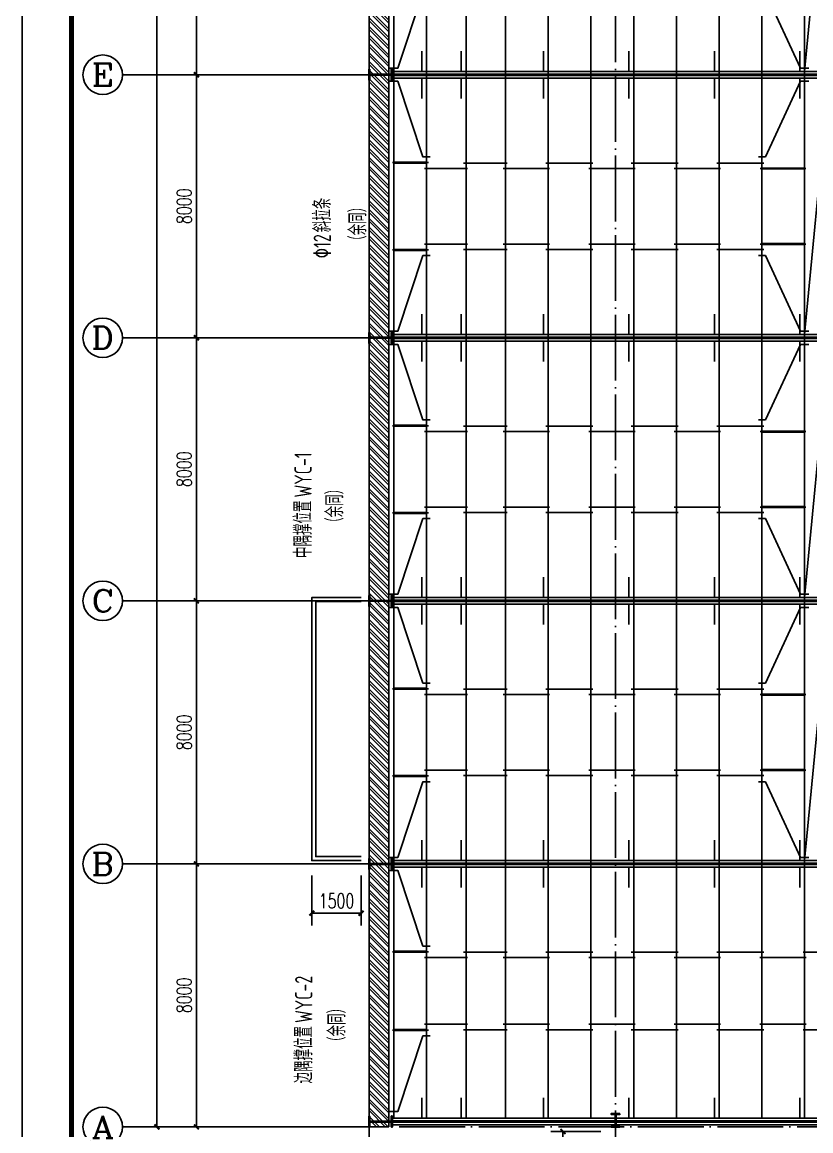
# Model space of a CAD drawing. Extents: x 14475413 to 15955882, y -732572 to -282951.
# Drawn here: x 15292086 to 15316074, y -576550 to -542833 of the extents above; entities that cross this region are included whole.
import ezdxf
from ezdxf.enums import TextEntityAlignment as Align

# ---------------------------------------------------------------- set-up
doc = ezdxf.new("R2010")
doc.units = 0
doc.header["$LTSCALE"] = 1000
doc.header["$MEASUREMENT"] = 0
doc.linetypes.add('DOTE', pattern=[2.4200000000000004, 2, -0.2, 0.02, -0.2])
for name, color, linetype in [('3T_WOOD', 21, 'Continuous'), ('AXIS', 3, 'Continuous'), ('AXIS_TEXT', 7, 'Continuous'), ('DOTE', 1, 'DOTE'), ('PUB_DIM', 3, 'Continuous'), ('S-TEXT', 7, 'Continuous'), ('SURFACE', 6, 'Continuous'), ('TK', 4, 'Continuous'), ('屋面隅撑', 7, 'Continuous'), ('檩条拉条', 253, 'Continuous')]:
    doc.layers.add(name, color=color, linetype=linetype)
doc.layers.add('Pkpm_柱子', color=3, linetype='Continuous', lineweight=35)
doc.styles.add('_TCH_AXIS', font='COMPLEX', dxfattribs={"bigfont": 'GBCBIG'})
doc.styles.add('_TCH_DIM_T3', font='SIMPLEX', dxfattribs={"width": 0.7058823529411765, "bigfont": 'GBCBIG'})
doc.styles.add('COMPLEX', font='COMPLEX')
doc.styles.add('TSSD_REIN', font='tssdeng.shx', dxfattribs={"width": 0.7, "bigfont": 'tssdchn.shx'})
doc.dimstyles.new('_TCH_ARCH&&150', dxfattribs={"dimtxt": 446.25, "dimasz": 150, "dimexe": 375, "dimexo": 450, "dimgap": 150, "dimtad": 1, "dimdec": 0, "dimzin": 0, "dimdsep": 46, "dimtxsty": '_TCH_DIM_T3', "dimblk": 'ARCHTICK', "dimcen": 0.09, "dimclrt": 7, "dimazin": 2, "dimtfac": 1, "dimtdec": 0, "dimtix": 1, "dimtmove": 2, "dimatfit": 3, "dimfxl": 0, "dimtolj": 1, "dimtzin": 0, "dimarcsym": 0})

# ---------------------------------------------------------------- blocks, each defined once
blk = doc.blocks.new('GeYuanFrame_71740722', base_point=(20.08568540801701, 4.526152566438171))
at = {"layer": 'TK'}
blk.add_lwpolyline([(20.08568540801701, 4.526152566438171), (20.08568540801701, 598.5261525664382), (1071.085685408017, 598.5261525664382), (1071.085685408017, 4.526152566438171)], close=True, dxfattribs=at)
at = {"layer": 'TK', "const_width": 1}
blk.add_lwpolyline([(45.08568540801701, 588.5261525664382), (1061.085685408017, 588.5261525664382), (1061.085685408017, 14.52615256643817), (45.08568540801701, 14.52615256643817)], close=True, dxfattribs=at)
blk = doc.blocks.new('q23421321as321q321')
at = {"layer": 'Pkpm_柱子'}
for points in [[(15272619.76335941, -584101.598326561), (15272631.76335941, -584101.598326561), (15272631.76335941, -584261.598326561), (15273307.76335941, -584261.598326561), (15273307.76335941, -584101.598326561), (15273319.76335941, -584101.598326561), (15273319.76335941, -584431.598326561), (15273307.76335941, -584431.598326561), (15273307.76335941, -584271.598326561), (15272631.76335941, -584271.598326561), (15272631.76335941, -584431.598326561), (15272619.76335941, -584431.598326561)], [(15280244.76335941, -584031.598326561), (15280244.76335941, -584043.598326561), (15280124.76335941, -584043.598326561), (15280124.76335941, -584419.598326561), (15280244.76335941, -584419.598326561), (15280244.76335941, -584431.598326561), (15279994.76335941, -584431.598326561), (15279994.76335941, -584419.598326561), (15280114.76335941, -584419.598326561), (15280114.76335941, -584043.598326561), (15279994.76335941, -584043.598326561), (15279994.76335941, -584031.598326561)]]:
    blk.add_hatch(color=256, dxfattribs=at).paths.add_polyline_path(points)
for points in [[(15272619.76335941, -584101.598326561), (15272631.76335941, -584101.598326561), (15272631.76335941, -584261.598326561), (15273307.76335941, -584261.598326561), (15273307.76335941, -584101.598326561), (15273319.76335941, -584101.598326561), (15273319.76335941, -584431.598326561), (15273307.76335941, -584431.598326561), (15273307.76335941, -584271.598326561), (15272631.76335941, -584271.598326561), (15272631.76335941, -584431.598326561), (15272619.76335941, -584431.598326561)], [(15280244.76335941, -584031.598326561), (15280244.76335941, -584043.598326561), (15280124.76335941, -584043.598326561), (15280124.76335941, -584419.598326561), (15280244.76335941, -584419.598326561), (15280244.76335941, -584431.598326561), (15279994.76335941, -584431.598326561), (15279994.76335941, -584419.598326561), (15280114.76335941, -584419.598326561), (15280114.76335941, -584043.598326561), (15279994.76335941, -584043.598326561), (15279994.76335941, -584031.598326561)]]:
    blk.add_lwpolyline(points, close=True, dxfattribs=at)
blk = doc.blocks.new('2Q32Q321321321')
at = {"color": 35, "linetype": 'ByBlock', "ltscale": 3}
for p, q in [((15282932.70803604, -921495.7973204798), (15224332.70803604, -921495.79732048)), ((15282932.70803604, -921575.79732048), (15224332.70803604, -921575.79732048)), ((15282932.70803604, -921615.79732048), (15224332.70803604, -921615.79732048)), ((15282932.70803604, -921695.79732048), (15224332.70803604, -921695.79732048))]:
    blk.add_line(p, q, dxfattribs=at)
blk = doc.blocks.new('_ArchTick')
at = {"color": 0, "linetype": 'ByBlock', "const_width": 0.4}
blk.add_lwpolyline([(-0.5, -0.5), (0.5, 0.5)], dxfattribs=at)
blk = doc.blocks.new('*D1723')
at = {"layer": 'Defpoints', "color": 0}
for p in [(14783982.57679852, -296220.3443652953), (14785482.57679852, -296220.3443652896), (14785482.57679852, -297820.3443654049)]:
    blk.add_point(p, dxfattribs=at)
at = {"layer": 'PUB_DIM', "color": 0, "lineweight": -2}
for p, q in [((14783982.57679852, -296670.3443652953), (14783982.57679852, -298195.3443654049)), ((14785482.57679852, -296670.3443652896), (14785482.57679852, -298195.3443654049)), ((14783982.57679852, -297820.3443654049), (14785482.57679852, -297820.3443654049))]:
    blk.add_line(p, q, dxfattribs=at)
at = {"layer": 'PUB_DIM', "color": 0, "lineweight": -2, "xscale": 150, "yscale": 150, "zscale": 150, "rotation": 180}
blk.add_blockref('_ArchTick', (14783982.57679852, -297820.3443654049), dxfattribs=at)
at = {"layer": 'PUB_DIM', "color": 0, "lineweight": -2, "xscale": 150, "yscale": 150, "zscale": 150}
blk.add_blockref('_ArchTick', (14785482.57679852, -297820.3443654049), dxfattribs=at)
at = {"layer": 'PUB_DIM', "color": 7, "insert": (14784732.57679852, -297447.2193654049), "char_height": 446.25, "attachment_point": 5, "style": '_TCH_DIM_T3'}
blk.add_mtext('\\A1;1500', dxfattribs=at)
blk = doc.blocks.new('*D1731')
at = {"layer": 'Defpoints', "color": 0}
for p in [(14791622.57679827, -304460.3443652142), (14793222.57679838, -304460.3443652142), (14793222.57679839, -305960.3443652124)]:
    blk.add_point(p, dxfattribs=at)
at = {"layer": 'PUB_DIM', "color": 0, "lineweight": -2}
for p, q in [((14792772.57679838, -304460.3443652142), (14791247.57679827, -304460.3443652142)), ((14791622.57679827, -305960.3443652124), (14791622.57679827, -304460.3443652142)), ((14792772.57679839, -305960.3443652124), (14791247.57679827, -305960.3443652124))]:
    blk.add_line(p, q, dxfattribs=at)
at = {"layer": 'PUB_DIM', "color": 0, "lineweight": -2, "xscale": 150, "yscale": 150, "zscale": 150}
for p, rotation in [((14791622.57679827, -304460.3443652142), 90), ((14791622.57679827, -305960.3443652124), 270)]:
    blk.add_blockref('_ArchTick', p, dxfattribs=dict(at, rotation=rotation))
at = {"layer": 'PUB_DIM', "color": 7, "insert": (14791249.45179827, -305210.344365211), "char_height": 446.25, "attachment_point": 5, "rotation": 90, "style": '_TCH_DIM_T3'}
blk.add_mtext('\\A1;1500', dxfattribs=at)
blk = doc.blocks.new('QW321QW321321321')
at = {"color": 2}
for p, q in [((15303346.82340256, -547104.9874056584), (15304442.31556974, -547104.9874056582)), ((15306841.26257073, -547116.2511772336), (15305509.82472111, -547116.2511772342)), ((15309441.26257073, -547116.2511772349), (15308009.82472111, -547116.2511772355)), ((15312041.26257073, -547116.2511772362), (15310609.82472111, -547116.2511772368)), ((15314641.26257073, -547116.2511772376), (15313209.82472111, -547116.2511772382)), ((15305628.47792379, -547283.5514451708), (15304319.66368078, -547283.5514451708)), ((15308128.47792379, -547283.551445172), (15306719.66368078, -547283.551445172)), ((15310728.47792379, -547283.5514451733), (15309319.66368078, -547283.5514451733)), ((15313328.47792379, -547283.5514451746), (15311919.66368078, -547283.5514451746)), ((15315924.47792374, -547283.551445176), (15314528.98575655, -547283.5514451761)), ((15303346.82340256, -549758.2092474669), (15304442.31556974, -549758.209247467)), ((15305628.47792379, -549579.6452079545), (15304319.66368078, -549579.6452079545)), ((15306841.26257073, -549746.9454758916), (15305509.82472111, -549746.945475891)), ((15308128.47792379, -549579.6452079532), (15306719.66368078, -549579.6452079532)), ((15309441.26257073, -549746.9454758903), (15308009.82472111, -549746.9454758897)), ((15310728.47792379, -549579.6452079519), (15309319.66368078, -549579.6452079519)), ((15312041.26257073, -549746.945475889), (15310609.82472111, -549746.9454758884)), ((15313328.47792379, -549579.6452079506), (15311919.66368078, -549579.6452079506)), ((15314641.26257073, -549746.9454758876), (15313209.82472111, -549746.945475887)), ((15315924.47792374, -549579.6452079492), (15314528.98575655, -549579.6452079491)), ((15303346.82340256, -555104.9874056584), (15304442.31556974, -555104.9874056582)), ((15305628.47792379, -555283.5514451708), (15304319.66368078, -555283.5514451708)), ((15306841.26257073, -555116.2511772336), (15305509.82472111, -555116.2511772342)), ((15308128.47792379, -555283.551445172), (15306719.66368078, -555283.551445172)), ((15309441.26257073, -555116.2511772349), (15308009.82472111, -555116.2511772355)), ((15310728.47792379, -555283.5514451733), (15309319.66368078, -555283.5514451733)), ((15312041.26257073, -555116.2511772362), (15310609.82472111, -555116.2511772368)), ((15313328.47792379, -555283.5514451746), (15311919.66368078, -555283.5514451746)), ((15314641.26257073, -555116.2511772376), (15313209.82472111, -555116.2511772382)), ((15315924.47792374, -555283.551445176), (15314528.98575655, -555283.5514451761)), ((15305628.47792379, -557579.6452079545), (15304319.66368078, -557579.6452079545)), ((15308128.47792379, -557579.6452079532), (15306719.66368078, -557579.6452079532)), ((15310728.47792379, -557579.6452079519), (15309319.66368078, -557579.6452079519)), ((15313328.47792379, -557579.6452079506), (15311919.66368078, -557579.6452079506)), ((15315924.47792374, -557579.6452079492), (15314528.98575655, -557579.6452079491)), ((15303346.82340256, -557758.2092474669), (15304442.31556974, -557758.209247467)), ((15306841.26257073, -557746.9454758916), (15305509.82472111, -557746.945475891)), ((15309441.26257073, -557746.9454758903), (15308009.82472111, -557746.9454758897)), ((15312041.26257073, -557746.945475889), (15310609.82472111, -557746.9454758884)), ((15314641.26257073, -557746.9454758876), (15313209.82472111, -557746.945475887)), ((15303346.82340256, -563104.9874056584), (15304442.31556974, -563104.9874056582)), ((15305628.47792379, -563283.5514451708), (15304319.66368078, -563283.5514451708)), ((15306841.26257073, -563116.2511772336), (15305509.82472111, -563116.2511772342)), ((15308128.47792379, -563283.551445172), (15306719.66368078, -563283.551445172)), ((15309441.26257073, -563116.2511772349), (15308009.82472111, -563116.2511772355)), ((15310728.47792379, -563283.5514451733), (15309319.66368078, -563283.5514451733)), ((15312041.26257073, -563116.2511772362), (15310609.82472111, -563116.2511772368)), ((15313328.47792379, -563283.5514451746), (15311919.66368078, -563283.5514451746)), ((15314641.26257073, -563116.2511772376), (15313209.82472111, -563116.2511772382)), ((15315924.47792374, -563283.551445176), (15314528.98575655, -563283.5514451761)), ((15303346.82340256, -565758.2092474669), (15304442.31556974, -565758.209247467)), ((15305628.47792379, -565579.6452079545), (15304319.66368078, -565579.6452079545)), ((15306841.26257073, -565746.9454758916), (15305509.82472111, -565746.945475891)), ((15308128.47792379, -565579.6452079532), (15306719.66368078, -565579.6452079532)), ((15309441.26257073, -565746.9454758903), (15308009.82472111, -565746.9454758897)), ((15310728.47792379, -565579.6452079519), (15309319.66368078, -565579.6452079519)), ((15312041.26257073, -565746.945475889), (15310609.82472111, -565746.9454758884)), ((15313328.47792379, -565579.6452079506), (15311919.66368078, -565579.6452079506)), ((15314641.26257073, -565746.9454758876), (15313209.82472111, -565746.945475887)), ((15315924.47792374, -565579.6452079492), (15314528.98575655, -565579.6452079491)), ((15303346.82340257, -571104.9874056606), (15304442.31556976, -571104.9874056604)), ((15306841.26257074, -571116.2511772359), (15305509.82472113, -571116.2511772364)), ((15309441.26257074, -571116.2511772371), (15308009.82472113, -571116.2511772377)), ((15312041.26257074, -571116.2511772384), (15310609.82472113, -571116.251177239)), ((15314641.26257074, -571116.2511772398), (15313209.82472113, -571116.2511772404)), ((15316691.26257074, -571116.2511772388), (15315837.60423409, -571116.251177239)), ((15305628.4779238, -571283.551445173), (15304319.66368079, -571283.551445173)), ((15308128.4779238, -571283.5514451743), (15306719.66368079, -571283.5514451743)), ((15310728.4779238, -571283.5514451755), (15309319.66368079, -571283.5514451755)), ((15313328.4779238, -571283.5514451768), (15311919.66368079, -571283.5514451768)), ((15315928.4779238, -571283.5514451782), (15314519.66368079, -571283.5514451782)), ((15303346.82340257, -573484.4953903407), (15304442.31556976, -573484.4953903406)), ((15305628.4779238, -573310.9083140137), (15304319.66368079, -573310.9083140137)), ((15306841.26257074, -573478.2085819537), (15305509.82472113, -573478.2085819542)), ((15308128.4779238, -573310.908314015), (15306719.66368079, -573310.908314015)), ((15309441.26257074, -573478.2085819549), (15308009.82472113, -573478.2085819555)), ((15310728.4779238, -573310.9083140163), (15309319.66368079, -573310.9083140163)), ((15312041.26257074, -573478.2085819562), (15310609.82472113, -573478.2085819568)), ((15313328.4779238, -573310.9083140176), (15311919.66368079, -573310.9083140176)), ((15314641.26257074, -573478.2085819576), (15313209.82472113, -573478.2085819582)), ((15315928.4779238, -573310.908314019), (15314519.66368079, -573310.908314019)), ((15316691.26257074, -573478.2085819566), (15315837.60423409, -573478.2085819568))]:
    blk.add_line(p, q, dxfattribs=at)
at = {"ltscale": 0.5}
for points in [[(15303259.39869936, -544232.2411129249), (15303511.90262693, -544232.2411129249), (15304277.39801585, -541931.9826164822), (15304493.90331046, -541931.9826164822)], [(15316011.90262693, -544232.2411129271), (15315759.39869937, -544232.2411129271), (15314693.90331045, -541931.9826164843), (15314477.39801584, -541931.9826164843)], [(15303259.39869936, -544630.9555402003), (15303511.90262693, -544630.9555402003), (15304277.39801585, -546931.214036643), (15304493.90331046, -546931.214036643)], [(15316011.90262693, -544630.9555401981), (15315759.39869937, -544630.9555401981), (15314693.90331045, -546931.214036641), (15314477.39801584, -546931.214036641)], [(15303259.39869936, -552232.2411129249), (15303511.90262693, -552232.2411129249), (15304277.39801585, -549931.9826164822), (15304493.90331046, -549931.9826164822)], [(15316011.90262693, -552232.2411129271), (15315759.39869937, -552232.2411129271), (15314693.90331045, -549931.9826164843), (15314477.39801584, -549931.9826164843)], [(15303259.39869936, -552630.9555402003), (15303511.90262693, -552630.9555402003), (15304277.39801585, -554931.214036643), (15304493.90331046, -554931.214036643)], [(15316011.90262693, -552630.9555401981), (15315759.39869937, -552630.9555401981), (15314693.90331045, -554931.214036641), (15314477.39801584, -554931.214036641)], [(15303259.39869936, -560232.2411129249), (15303511.90262693, -560232.2411129249), (15304277.39801585, -557931.9826164822), (15304493.90331046, -557931.9826164822)], [(15316011.90262693, -560232.2411129271), (15315759.39869937, -560232.2411129271), (15314693.90331045, -557931.9826164843), (15314477.39801584, -557931.9826164843)], [(15303259.39869936, -560630.9555402003), (15303511.90262693, -560630.9555402003), (15304277.39801585, -562931.214036643), (15304493.90331046, -562931.214036643)], [(15316011.90262693, -560630.9555401981), (15315759.39869937, -560630.9555401981), (15314693.90331045, -562931.214036641), (15314477.39801584, -562931.214036641)], [(15303259.39869936, -568232.2411129249), (15303511.90262693, -568232.2411129249), (15304277.39801585, -565931.9826164822), (15304493.90331046, -565931.9826164822)], [(15316011.90262693, -568232.2411129271), (15315759.39869937, -568232.2411129271), (15314693.90331045, -565931.9826164843), (15314477.39801584, -565931.9826164843)], [(15303259.39869938, -568630.9555402026), (15303511.90262694, -568630.9555402026), (15304277.39801586, -570931.2140366453), (15304493.90331047, -570931.2140366453)], [(15303259.39869938, -575963.5042189993), (15303511.90262694, -575963.5042189993), (15304277.39801586, -573663.2457225564), (15304493.90331047, -573663.2457225564)]]:
    blk.add_lwpolyline(points, dxfattribs=at)
at = {"layer": 'SURFACE'}
for p, q in [((15303385.65066327, -576166.5983265671), (15303385.65066317, -480496.5983265609)), ((15304385.65066327, -576166.5983265671), (15304385.65066317, -480496.5983265609)), ((15305585.65066327, -576166.5983265664), (15305585.65066317, -480496.598326561)), ((15306785.65066327, -576166.5983265664), (15306785.65066317, -480496.598326561)), ((15308085.65066327, -576166.5983265652), (15308085.65066317, -480496.5983265609)), ((15309385.65066327, -576166.5983265652), (15309385.65066317, -480496.5983265609)), ((15310685.65066327, -576166.5983265638), (15310685.65066317, -480496.598326561)), ((15311985.65066327, -576166.5983265638), (15311985.65066317, -480496.598326561)), ((15313285.65066326, -576166.5983265624), (15313285.65066317, -480496.598326561)), ((15314585.65066326, -576166.5983265624), (15314585.65066317, -480496.598326561)), ((15315885.65066326, -576166.5983265622), (15315885.65066317, -480496.598326561))]:
    blk.add_line(p, q, dxfattribs=at)
at = {"layer": '屋面隅撑', "color": 3, "const_width": 50}
for points in [[(15304242.13776074, -543707.1340260571), (15304242.13776074, -544331.5983265629)], [(15305442.13776074, -543707.1340260565), (15305442.13776074, -544331.5983265623)], [(15307942.13776074, -543707.1340260592), (15307942.13776074, -544331.598326565)], [(15310542.13776074, -543707.1340260579), (15310542.13776074, -544331.5983265637)], [(15313142.13776074, -543707.1340260565), (15313142.13776074, -544331.5983265623)], [(15315742.13776074, -543707.1340260563), (15315742.13776074, -544331.5983265621)], [(15304242.13776074, -544531.5983265634), (15304242.13776074, -545156.0626270692)], [(15305442.13776074, -544531.5983265628), (15305442.13776074, -545156.0626270686)], [(15307942.13776074, -544531.5983265655), (15307942.13776074, -545156.0626270713)], [(15310542.13776074, -544531.5983265642), (15310542.13776074, -545156.06262707)], [(15313142.13776074, -544531.5983265628), (15313142.13776074, -545156.0626270686)], [(15315742.13776074, -544531.5983265626), (15315742.13776074, -545156.0626270684)], [(15304242.13776074, -551707.1340260571), (15304242.13776074, -552331.5983265629)], [(15305442.13776074, -551707.1340260565), (15305442.13776074, -552331.5983265623)], [(15307942.13776074, -551707.1340260592), (15307942.13776074, -552331.598326565)], [(15310542.13776074, -551707.1340260579), (15310542.13776074, -552331.5983265637)], [(15313142.13776074, -551707.1340260565), (15313142.13776074, -552331.5983265623)], [(15315742.13776074, -551707.1340260563), (15315742.13776074, -552331.5983265621)], [(15304242.13776074, -552531.5983265634), (15304242.13776074, -553156.0626270692)], [(15305442.13776074, -552531.5983265628), (15305442.13776074, -553156.0626270686)], [(15307942.13776074, -552531.5983265655), (15307942.13776074, -553156.0626270713)], [(15310542.13776074, -552531.5983265642), (15310542.13776074, -553156.06262707)], [(15313142.13776074, -552531.5983265628), (15313142.13776074, -553156.0626270686)], [(15315742.13776074, -552531.5983265626), (15315742.13776074, -553156.0626270684)], [(15304242.13776074, -559707.1340260571), (15304242.13776074, -560331.5983265629)], [(15305442.13776074, -559707.1340260565), (15305442.13776074, -560331.5983265623)], [(15307942.13776074, -559707.1340260592), (15307942.13776074, -560331.598326565)], [(15310542.13776074, -559707.1340260579), (15310542.13776074, -560331.5983265637)], [(15313142.13776074, -559707.1340260565), (15313142.13776074, -560331.5983265623)], [(15315742.13776074, -559707.1340260563), (15315742.13776074, -560331.5983265621)], [(15304242.13776074, -560531.5983265634), (15304242.13776074, -561156.0626270692)], [(15305442.13776074, -560531.5983265628), (15305442.13776074, -561156.0626270686)], [(15307942.13776074, -560531.5983265655), (15307942.13776074, -561156.0626270713)], [(15310542.13776074, -560531.5983265642), (15310542.13776074, -561156.06262707)], [(15313142.13776074, -560531.5983265628), (15313142.13776074, -561156.0626270686)], [(15315742.13776074, -560531.5983265626), (15315742.13776074, -561156.0626270684)], [(15304242.13776074, -567707.1340260571), (15304242.13776074, -568331.5983265629)], [(15305442.13776074, -567707.1340260565), (15305442.13776074, -568331.5983265623)], [(15307942.13776074, -567707.1340260592), (15307942.13776074, -568331.598326565)], [(15310542.13776074, -567707.1340260579), (15310542.13776074, -568331.5983265637)], [(15313142.13776074, -567707.1340260565), (15313142.13776074, -568331.5983265623)], [(15315742.13776074, -567707.1340260563), (15315742.13776074, -568331.5983265621)], [(15304242.13776074, -568531.5983265634), (15304242.13776074, -569156.0626270692)], [(15305442.13776074, -568531.5983265628), (15305442.13776074, -569156.0626270686)], [(15307942.13776074, -568531.5983265655), (15307942.13776074, -569156.0626270713)], [(15310542.13776074, -568531.5983265642), (15310542.13776074, -569156.06262707)], [(15313142.13776074, -568531.5983265628), (15313142.13776074, -569156.0626270686)], [(15315742.13776074, -568531.5983265626), (15315742.13776074, -569156.0626270684)], [(15304242.13776076, -575542.134026047), (15304242.13776076, -576166.5983265528)], [(15305442.13776076, -575542.1340260464), (15305442.13776076, -576166.5983265522)], [(15307942.13776076, -575542.134026049), (15307942.13776076, -576166.5983265549)], [(15310542.13776076, -575542.1340260478), (15310542.13776076, -576166.5983265536)], [(15313142.13776075, -575542.1340260464), (15313142.13776075, -576166.5983265522)], [(15315742.13776075, -575542.1340260461), (15315742.13776075, -576166.598326552)]]:
    blk.add_lwpolyline(points, dxfattribs=at)
at = {"layer": '檩条拉条', "color": 2, "const_width": 80}
for points in [[(15304385.65066315, -547104.9874056582), (15303385.65066315, -547104.9874056584)], [(15314585.65066315, -547283.5514451761), (15315885.65066315, -547283.551445176)], [(15314585.65066315, -549579.6452079491), (15315885.65066315, -549579.6452079492)], [(15304385.65066315, -549758.209247467), (15303385.65066315, -549758.2092474669)], [(15304385.65066315, -555104.9874056582), (15303385.65066315, -555104.9874056584)], [(15314585.65066315, -555283.5514451761), (15315885.65066315, -555283.551445176)], [(15314585.65066315, -557579.6452079491), (15315885.65066315, -557579.6452079492)], [(15304385.65066315, -557758.209247467), (15303385.65066315, -557758.2092474669)], [(15304385.65066315, -563104.9874056582), (15303385.65066315, -563104.9874056584)], [(15314585.65066315, -563283.5514451761), (15315885.65066315, -563283.551445176)], [(15304385.65066315, -565758.209247467), (15303385.65066315, -565758.2092474669)], [(15314585.65066315, -565579.6452079491), (15315885.65066315, -565579.6452079492)], [(15304385.65066316, -571104.9874056604), (15303385.65066317, -571104.9874056606)], [(15304385.65066316, -573484.4953903406), (15303385.65066317, -573484.4953903407)]]:
    blk.add_lwpolyline(points, dxfattribs=at)
blk = doc.blocks.new('_AXISO')
blk.add_circle((0, 0), 0.5)
at = {"layer": 'AXIS_TEXT', "style": 'COMPLEX', "width": 1.041666666666667}
blk.add_attdef('A', text='', height=0.56, dxfattribs=at).set_placement((-0.25, -0.28), (0.25, -0.28), align=Align.FIT)
blk = doc.blocks.new('*D1022')
at = {"layer": 'AXIS', "color": 0, "lineweight": -2}
for p, q in [((15300685.65066318, -480431.5983265611), (15295810.65066318, -480431.5983265611)), ((15296185.65066318, -576431.598326561), (15296185.65066318, -480431.5983265611)), ((15300685.65066318, -576431.598326561), (15295810.65066318, -576431.598326561))]:
    blk.add_line(p, q, dxfattribs=at)
at = {"layer": 'Defpoints', "color": 0}
for p in [(15296185.65066318, -480431.5983265611), (15301135.65066318, -480431.5983265611), (15301135.65066318, -576431.598326561)]:
    blk.add_point(p, dxfattribs=at)
at = {"layer": 'AXIS', "color": 0, "lineweight": -2, "xscale": 150, "yscale": 150, "zscale": 150}
for p, rotation in [((15296185.65066318, -480431.5983265611), 90), ((15296185.65066318, -576431.598326561), 270)]:
    blk.add_blockref('_ArchTick', p, dxfattribs=dict(at, rotation=rotation))
at = {"layer": 'AXIS', "color": 7, "insert": (15295812.52566318, -528431.5983265586), "char_height": 446.25, "attachment_point": 5, "rotation": 90, "style": '_TCH_DIM_T3'}
blk.add_mtext('\\A1;96000', dxfattribs=at)
blk = doc.blocks.new('*D1023')
at = {"layer": 'AXIS', "color": 0, "lineweight": -2}
for p, q in [((15300685.65066318, -568431.598326561), (15297010.65066318, -568431.598326561)), ((15297385.65066318, -576431.598326561), (15297385.65066318, -568431.598326561)), ((15300685.65066318, -576431.598326561), (15297010.65066318, -576431.598326561))]:
    blk.add_line(p, q, dxfattribs=at)
at = {"layer": 'Defpoints', "color": 0}
for p in [(15297385.65066318, -568431.598326561), (15301135.65066318, -568431.598326561), (15301135.65066318, -576431.598326561)]:
    blk.add_point(p, dxfattribs=at)
at = {"layer": 'AXIS', "color": 0, "lineweight": -2, "xscale": 150, "yscale": 150, "zscale": 150}
for p, rotation in [((15297385.65066318, -568431.598326561), 90), ((15297385.65066318, -576431.598326561), 270)]:
    blk.add_blockref('_ArchTick', p, dxfattribs=dict(at, rotation=rotation))
at = {"layer": 'AXIS', "color": 7, "insert": (15297012.52566318, -572431.5983265586), "char_height": 446.25, "attachment_point": 5, "rotation": 90, "style": '_TCH_DIM_T3'}
blk.add_mtext('\\A1;8000', dxfattribs=at)
blk = doc.blocks.new('*D1024')
at = {"layer": 'AXIS', "color": 0, "lineweight": -2}
for p, q in [((15300685.65066318, -560431.598326561), (15297010.65066318, -560431.598326561)), ((15297385.65066318, -568431.598326561), (15297385.65066318, -560431.598326561)), ((15300685.65066318, -568431.598326561), (15297010.65066318, -568431.598326561))]:
    blk.add_line(p, q, dxfattribs=at)
at = {"layer": 'Defpoints', "color": 0}
for p in [(15297385.65066318, -560431.598326561), (15301135.65066318, -560431.598326561), (15301135.65066318, -568431.598326561)]:
    blk.add_point(p, dxfattribs=at)
at = {"layer": 'AXIS', "color": 0, "lineweight": -2, "xscale": 150, "yscale": 150, "zscale": 150}
for p, rotation in [((15297385.65066318, -560431.598326561), 90), ((15297385.65066318, -568431.598326561), 270)]:
    blk.add_blockref('_ArchTick', p, dxfattribs=dict(at, rotation=rotation))
at = {"layer": 'AXIS', "color": 7, "insert": (15297012.52566318, -564431.5983265586), "char_height": 446.25, "attachment_point": 5, "rotation": 90, "style": '_TCH_DIM_T3'}
blk.add_mtext('\\A1;8000', dxfattribs=at)
blk = doc.blocks.new('*D1025')
at = {"layer": 'AXIS', "color": 0, "lineweight": -2}
for p, q in [((15300685.65066318, -552431.598326561), (15297010.65066318, -552431.598326561)), ((15297385.65066318, -560431.598326561), (15297385.65066318, -552431.598326561)), ((15300685.65066318, -560431.598326561), (15297010.65066318, -560431.598326561))]:
    blk.add_line(p, q, dxfattribs=at)
at = {"layer": 'Defpoints', "color": 0}
for p in [(15297385.65066318, -552431.598326561), (15301135.65066318, -552431.598326561), (15301135.65066318, -560431.598326561)]:
    blk.add_point(p, dxfattribs=at)
at = {"layer": 'AXIS', "color": 0, "lineweight": -2, "xscale": 150, "yscale": 150, "zscale": 150}
for p, rotation in [((15297385.65066318, -552431.598326561), 90), ((15297385.65066318, -560431.598326561), 270)]:
    blk.add_blockref('_ArchTick', p, dxfattribs=dict(at, rotation=rotation))
at = {"layer": 'AXIS', "color": 7, "insert": (15297012.52566318, -556431.5983265586), "char_height": 446.25, "attachment_point": 5, "rotation": 90, "style": '_TCH_DIM_T3'}
blk.add_mtext('\\A1;8000', dxfattribs=at)
blk = doc.blocks.new('*D1026')
at = {"layer": 'AXIS', "color": 0, "lineweight": -2}
for p, q in [((15300685.65066318, -544431.598326561), (15297010.65066318, -544431.598326561)), ((15297385.65066318, -552431.598326561), (15297385.65066318, -544431.598326561)), ((15300685.65066318, -552431.598326561), (15297010.65066318, -552431.598326561))]:
    blk.add_line(p, q, dxfattribs=at)
at = {"layer": 'Defpoints', "color": 0}
for p in [(15297385.65066318, -544431.598326561), (15301135.65066318, -544431.598326561), (15301135.65066318, -552431.598326561)]:
    blk.add_point(p, dxfattribs=at)
at = {"layer": 'AXIS', "color": 0, "lineweight": -2, "xscale": 150, "yscale": 150, "zscale": 150}
for p, rotation in [((15297385.65066318, -544431.598326561), 90), ((15297385.65066318, -552431.598326561), 270)]:
    blk.add_blockref('_ArchTick', p, dxfattribs=dict(at, rotation=rotation))
at = {"layer": 'AXIS', "color": 7, "insert": (15297012.52566318, -548431.5983265586), "char_height": 446.25, "attachment_point": 5, "rotation": 90, "style": '_TCH_DIM_T3'}
blk.add_mtext('\\A1;8000', dxfattribs=at)
blk = doc.blocks.new('*D1027')
at = {"layer": 'AXIS', "color": 0, "lineweight": -2}
for p, q in [((15300685.65066318, -536431.598326561), (15297010.65066318, -536431.598326561)), ((15297385.65066318, -544431.598326561), (15297385.65066318, -536431.598326561)), ((15300685.65066318, -544431.598326561), (15297010.65066318, -544431.598326561))]:
    blk.add_line(p, q, dxfattribs=at)
at = {"layer": 'Defpoints', "color": 0}
for p in [(15297385.65066318, -536431.598326561), (15301135.65066318, -536431.598326561), (15301135.65066318, -544431.598326561)]:
    blk.add_point(p, dxfattribs=at)
at = {"layer": 'AXIS', "color": 0, "lineweight": -2, "xscale": 150, "yscale": 150, "zscale": 150}
for p, rotation in [((15297385.65066318, -536431.598326561), 90), ((15297385.65066318, -544431.598326561), 270)]:
    blk.add_blockref('_ArchTick', p, dxfattribs=dict(at, rotation=rotation))
at = {"layer": 'AXIS', "color": 7, "insert": (15297012.52566318, -540431.5983265586), "char_height": 446.25, "attachment_point": 5, "rotation": 90, "style": '_TCH_DIM_T3'}
blk.add_mtext('\\A1;8000', dxfattribs=at)
blk = doc.blocks.new('3QW2QW32132131')
at = {"ltscale": 0.5}
for points in [[(14785482.57679852, -296220.3443652896), (14783982.57679852, -296220.3443652896), (14783982.57679852, -288220.3443652896), (14785482.57679852, -288220.3443652896)], [(14785482.57679852, -296100.3443652896), (14784102.57679852, -296100.3443652896), (14784102.57679852, -288340.3443652896), (14785482.57679852, -288340.3443652896)]]:
    blk.add_lwpolyline(points, dxfattribs=at)
at = {"layer": 'PUB_DIM'}
for p1, p2, distance, picture, middle in [((14783982.57679852, -296220.3443652953), (14785482.57679852, -296220.3443652896), -1600.0000001153091, '*D1723', (14784732.57679852, -297447.2193654049)), ((14793222.57679839, -305960.3443652124), (14793222.57679838, -304460.3443652142), 1600.000000109896, '*D1731', (14791249.45179827, -305210.344365211))]:
    dim = blk.add_aligned_dim(p1=p1, p2=p2, distance=distance, text='1500', dimstyle='_TCH_ARCH&&150', dxfattribs=at)
    dim.commit()
    dim.dimension.update_dxf_attribs({"geometry": picture, "text_midpoint": middle})

msp = doc.modelspace()

# ---------------------------------------------------------------- hatches: boundary and pattern name
at = {"ltscale": 0.5}
h = msp.add_hatch(dxfattribs=at)
h.set_pattern_fill('金属', color=1, scale=75, angle=-270.0000000000001, style=0)
h.set_pattern_definition([(134.9999999999999, (15416823.22572359, -1626421.209315912), (-132.5825214724777, -132.5825214724776), []), (134.9999999999999, (15416823.22572359, -1626332.820968412), (-132.5825214724777, -132.5825214724776), [])])
h.paths.add_polyline_path([(15303235.65066319, -576431.598326561), (15303235.65066318, -480431.598326561), (15302635.65066318, -480431.598326561), (15302635.65066319, -576431.598326561)])
at = {"layer": 'Pkpm_柱子'}
for points in [[(15302635.65066318, -544266.598326561), (15302647.65066318, -544266.598326561), (15302647.65066318, -544426.598326561), (15303323.65066318, -544426.598326561), (15303323.65066318, -544266.598326561), (15303335.65066318, -544266.598326561), (15303335.65066318, -544596.598326561), (15303323.65066318, -544596.598326561), (15303323.65066318, -544436.598326561), (15302647.65066318, -544436.598326561), (15302647.65066318, -544596.598326561), (15302635.65066318, -544596.598326561)], [(15302635.65066318, -552266.598326561), (15302647.65066318, -552266.598326561), (15302647.65066318, -552426.598326561), (15303323.65066318, -552426.598326561), (15303323.65066318, -552266.598326561), (15303335.65066318, -552266.598326561), (15303335.65066318, -552596.598326561), (15303323.65066318, -552596.598326561), (15303323.65066318, -552436.598326561), (15302647.65066318, -552436.598326561), (15302647.65066318, -552596.598326561), (15302635.65066318, -552596.598326561)], [(15302635.65066318, -560266.598326561), (15302647.65066318, -560266.598326561), (15302647.65066318, -560426.598326561), (15303323.65066318, -560426.598326561), (15303323.65066318, -560266.598326561), (15303335.65066318, -560266.598326561), (15303335.65066318, -560596.598326561), (15303323.65066318, -560596.598326561), (15303323.65066318, -560436.598326561), (15302647.65066318, -560436.598326561), (15302647.65066318, -560596.598326561), (15302635.65066318, -560596.598326561)], [(15302635.65066318, -568266.598326561), (15302647.65066318, -568266.598326561), (15302647.65066318, -568426.598326561), (15303323.65066318, -568426.598326561), (15303323.65066318, -568266.598326561), (15303335.65066318, -568266.598326561), (15303335.65066318, -568596.598326561), (15303323.65066318, -568596.598326561), (15303323.65066318, -568436.598326561), (15302647.65066318, -568436.598326561), (15302647.65066318, -568596.598326561), (15302635.65066318, -568596.598326561)]]:
    msp.add_hatch(color=256, dxfattribs=at).paths.add_polyline_path(points)

# ---------------------------------------------------------------- linework, layer by layer
msp.add_lwpolyline([(15303235.65066319, -576431.598326561), (15303235.65066318, -480431.598326561), (15302635.65066318, -480431.598326561), (15302635.65066319, -576431.598326561)], close=True)
at = {"layer": '3T_WOOD', "ltscale": 0.5}
for points in [[(15315885.65066315, -544331.5983265628), (15316559.59288563, -537258.2177980464), (15319385.65066319, -536531.5983265629)], [(15315885.65066315, -552331.5983265628), (15316559.59288563, -545258.2177980464), (15319385.65066319, -544531.5983265629)], [(15315885.65066315, -560331.5983265628), (15316559.59288563, -553258.2177980464), (15319385.65066319, -552531.5983265629)], [(15315885.65066315, -568331.5983265628), (15316559.59288563, -561258.2177980464), (15319385.65066319, -560531.5983265629)]]:
    msp.add_lwpolyline(points, dxfattribs=at)
at = {"layer": 'AXIS'}
for p, q in [((15301135.65066318, -544431.598326561), (15295135.65066318, -544431.598326561)), ((15301135.65066318, -552431.598326561), (15295135.65066318, -552431.598326561)), ((15301135.65066318, -560431.598326561), (15295135.65066318, -560431.598326561)), ((15301135.65066318, -568431.598326561), (15295135.65066318, -568431.598326561)), ((15301135.65066318, -576431.598326561), (15295135.65066318, -576431.598326561))]:
    msp.add_line(p, q, dxfattribs=at)
at = {"layer": 'DOTE'}
for p, q in [((15302635.65066318, -577931.598326561), (15302635.65066318, -478931.598326561)), ((15310135.65066318, -577931.598326561), (15310135.65066318, -478931.598326561)), ((15301135.65066318, -544431.598326561), (15364135.65066318, -544431.598326561)), ((15301135.65066318, -552431.598326561), (15364135.65066318, -552431.598326561)), ((15301135.65066318, -560431.598326561), (15364135.65066318, -560431.598326561)), ((15301135.65066318, -568431.598326561), (15364135.65066318, -568431.598326561)), ((15301135.65066318, -576431.598326561), (15364135.65066318, -576431.598326561))]:
    msp.add_line(p, q, dxfattribs=at)
at = {"layer": 'Pkpm_柱子'}
for points in [[(15302635.65066318, -544266.598326561), (15302647.65066318, -544266.598326561), (15302647.65066318, -544426.598326561), (15303323.65066318, -544426.598326561), (15303323.65066318, -544266.598326561), (15303335.65066318, -544266.598326561), (15303335.65066318, -544596.598326561), (15303323.65066318, -544596.598326561), (15303323.65066318, -544436.598326561), (15302647.65066318, -544436.598326561), (15302647.65066318, -544596.598326561), (15302635.65066318, -544596.598326561)], [(15302635.65066318, -552266.598326561), (15302647.65066318, -552266.598326561), (15302647.65066318, -552426.598326561), (15303323.65066318, -552426.598326561), (15303323.65066318, -552266.598326561), (15303335.65066318, -552266.598326561), (15303335.65066318, -552596.598326561), (15303323.65066318, -552596.598326561), (15303323.65066318, -552436.598326561), (15302647.65066318, -552436.598326561), (15302647.65066318, -552596.598326561), (15302635.65066318, -552596.598326561)], [(15302635.65066318, -560266.598326561), (15302647.65066318, -560266.598326561), (15302647.65066318, -560426.598326561), (15303323.65066318, -560426.598326561), (15303323.65066318, -560266.598326561), (15303335.65066318, -560266.598326561), (15303335.65066318, -560596.598326561), (15303323.65066318, -560596.598326561), (15303323.65066318, -560436.598326561), (15302647.65066318, -560436.598326561), (15302647.65066318, -560596.598326561), (15302635.65066318, -560596.598326561)], [(15302635.65066318, -568266.598326561), (15302647.65066318, -568266.598326561), (15302647.65066318, -568426.598326561), (15303323.65066318, -568426.598326561), (15303323.65066318, -568266.598326561), (15303335.65066318, -568266.598326561), (15303335.65066318, -568596.598326561), (15303323.65066318, -568596.598326561), (15303323.65066318, -568436.598326561), (15302647.65066318, -568436.598326561), (15302647.65066318, -568596.598326561), (15302635.65066318, -568596.598326561)]]:
    msp.add_lwpolyline(points, close=True, dxfattribs=at)
at = {"layer": 'S-TEXT', "color": 3}
for points in [[(15301782.43753213, -547657.0312892, 0, 0, 0), (15301782.43753213, -550507.6965316931, 0, 0, 0), (15303430.73559473, -551051.0190744203, 120, 0, 0), (15303858.11597998, -551191.8949286664, 0, 0, 0)], [(15301124.82933776, -556190.3927116448, 0, 0, 0), (15301124.82933723, -558670.8982944894, 0, 0, 0), (15303815.11259884, -559565.1850524838, 120, 0, 0), (15304242.13776074, -559707.1340260627, 0, 0, 0)], [(15301146.29772618, -572100.0709244284, 0, 0, 0), (15301146.29772637, -574654.6955214198, 0, 0, 0), (15303809.55965721, -575418.1332827657, 120, 0, 0), (15304242.13776076, -575542.134026047, 0, 0, 0)]]:
    msp.add_lwpolyline(points, format="xyseb", dxfattribs=at)

# ---------------------------------------------------------------- block references
at = {"xscale": 150, "yscale": 150, "zscale": 150, "rotation": 270}
msp.add_blockref('GeYuanFrame_71740722', (15292085.65066275, -466825.4046344924), dxfattribs=at)
for name, p in [('3QW2QW32132131', (516913.0738646612, -272111.2539612714)), ('QW321QW321321321', (0, 0)), ('q23421321as321q321', (30015.88730377331, 8000))]:
    msp.add_blockref(name, p)
at = {"layer": '3T_WOOD'}
for p in [(79002.94262714498, 377164.1989939191), (79002.94262714498, 369164.1989939191), (79002.94262714498, 361164.1989939191), (79002.94262714498, 353164.1989939191), (79002.94262714311, 345329.1989939191)]:
    msp.add_blockref('2Q32Q321321321', p, dxfattribs=at)
at = {"layer": 'AXIS'}
ref = msp.add_blockref('_AXISO', (15294535.65066318, -544431.598326561), dxfattribs=dict(at, xscale=1200, yscale=1200, zscale=1200))
ref.add_attrib('A', 'E', dxfattribs={"layer": 'AXIS_TEXT', "ltscale": 0.5, "height": 678.8225099390856, "style": '_TCH_AXIS', "width": 1.312500000003148}).set_placement((15294196.23940821, -544771.0095815306), (15294875.06191815, -544771.0095815306), align=Align.FIT)
ref = msp.add_blockref('_AXISO', (15294535.65066318, -552431.598326561), dxfattribs=dict(at, xscale=1200, yscale=1200, zscale=1200))
ref.add_attrib('A', 'D', dxfattribs={"layer": 'AXIS_TEXT', "ltscale": 0.5, "height": 678.8225099390856, "style": '_TCH_AXIS', "width": 1.235294117650021}).set_placement((15294196.23940821, -552771.0095815306), (15294875.06191815, -552771.0095815306), align=Align.FIT)
ref = msp.add_blockref('_AXISO', (15294535.65066318, -560431.598326561), dxfattribs=dict(at, xscale=1200, yscale=1200, zscale=1200))
ref.add_attrib('A', 'C', dxfattribs={"layer": 'AXIS_TEXT', "ltscale": 0.5, "height": 678.8225099390856, "style": '_TCH_AXIS', "width": 1.400000000003357}).set_placement((15294196.23940821, -560771.0095815306), (15294875.06191815, -560771.0095815306), align=Align.FIT)
ref = msp.add_blockref('_AXISO', (15294535.65066318, -568431.598326561), dxfattribs=dict(at, xscale=1200, yscale=1200, zscale=1200))
ref.add_attrib('A', 'B', dxfattribs={"layer": 'AXIS_TEXT', "ltscale": 0.5, "height": 678.8225099390856, "style": '_TCH_AXIS', "width": 1.235294117650021}).set_placement((15294196.23940821, -568771.0095815306), (15294875.06191815, -568771.0095815306), align=Align.FIT)
ref = msp.add_blockref('_AXISO', (15294535.65066318, -576431.598326561), dxfattribs=dict(at, xscale=1200, yscale=1200, zscale=1200))
ref.add_attrib('A', 'A', dxfattribs={"layer": 'AXIS_TEXT', "ltscale": 0.5, "height": 678.8225099390856, "style": '_TCH_AXIS', "width": 1.166666666669465}).set_placement((15294196.23940821, -576771.0095815306), (15294875.06191815, -576771.0095815306), align=Align.FIT)

# ---------------------------------------------------------------- texts
at = {"layer": 'S-TEXT', "color": 3, "style": 'TSSD_REIN', "width": 0.7}
for s, rotation, p in [('斜拉条', 89.99999999985027, (15301476.18753213, -549221.13748748)), ('（余同）', 89.99999999985027, (15302555.35419879, -549664.6527812444)), ('%%13012', 89.99999999985027, (15301476.18753213, -550012.6759490184)), ('WYC-1', 89.99999998773812, (15300891.49600421, -557290.0049563292)), ('（余同）', 89.99999998773812, (15301852.4014566, -558240.3378347997)), ('中隅撑位置', 89.99999998773812, (15300891.49600381, -559127.5049563292)), ('WYC-2', 90.00000000442827, (15300912.96439293, -573270.6687479168)), ('（余同）', 90.00000000442827, (15301919.21439299, -574027.5384480152)), ('边隅撑位置', 90.00000000442827, (15300912.96439308, -575108.1687479168))]:
    msp.add_text(s, height=525, rotation=rotation, dxfattribs=at).set_placement(p)

# ---------------------------------------------------------------- dimensions: what is measured, and where the dimension line sits
at = {"layer": 'AXIS'}
for p1, p2, distance, text, picture, middle in [((15301135.65066318, -576431.598326561), (15301135.65066318, -480431.5983265611), 4950, '96000', '*D1022', (15295812.52566318, -528431.5983265586)), ((15301135.65066318, -544431.598326561), (15301135.65066318, -536431.598326561), 3750, '8000', '*D1027', (15297012.52566318, -540431.5983265586)), ((15301135.65066318, -552431.598326561), (15301135.65066318, -544431.598326561), 3750, '8000', '*D1026', (15297012.52566318, -548431.5983265586)), ((15301135.65066318, -560431.598326561), (15301135.65066318, -552431.598326561), 3750, '8000', '*D1025', (15297012.52566318, -556431.5983265586)), ((15301135.65066318, -568431.598326561), (15301135.65066318, -560431.598326561), 3750, '8000', '*D1024', (15297012.52566318, -564431.5983265586)), ((15301135.65066318, -576431.598326561), (15301135.65066318, -568431.598326561), 3750, '8000', '*D1023', (15297012.52566318, -572431.5983265586))]:
    dim = msp.add_aligned_dim(p1=p1, p2=p2, distance=distance, text=text, dimstyle='_TCH_ARCH&&150', dxfattribs=at)
    dim.commit()
    dim.dimension.update_dxf_attribs({"geometry": picture, "text_midpoint": middle})

doc.saveas('drawing.dxf')
